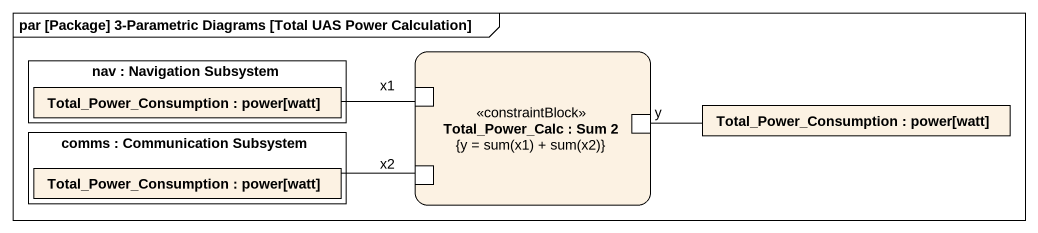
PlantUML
@startuml
mainframe par [Package] 3-Parametric Diagrams [Total UAS Power Calculation]
rectangle "Total_Power_Calc : Sum 2\n{y = sum(x1) + sum(x2)}" as Total_Power_Calc <<constraintBlock>> {
  port x1
  port x2
  port y
}
rectangle "nav : Navigation Subsystem" as nav {
  rectangle "Total_Power_Consumption : power[watt]" as Total_Power_Consumption
}
rectangle "Total_Power_Consumption : power[watt]" as Total_Power_Consumption_2
rectangle "comms : Communication Subsystem" as comms {
  rectangle "Total_Power_Consumption : power[watt]" as Total_Power_Consumption_3
}
Total_Power_Consumption -right- x1
Total_Power_Consumption_3 -right- x2
y -right- Total_Power_Consumption_2
@enduml
